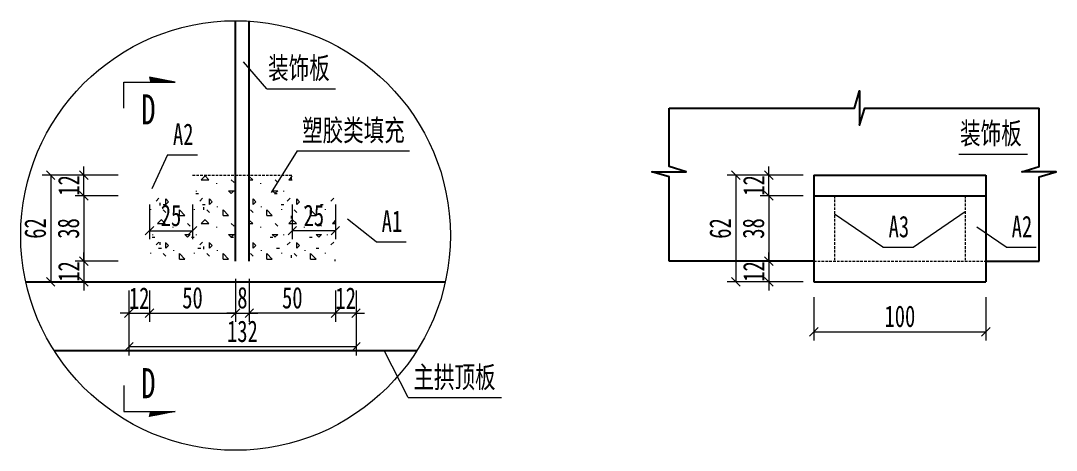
# Model space of a CAD drawing. Header units: millimetres. Extents: x 540604 to 792292, y 37533 to 153832.
# Drawn here: x 618626 to 619228, y 38040 to 38289 of the extents above; entities that cross this region are included whole.
import ezdxf
from ezdxf.enums import TextEntityAlignment as Align

# ---------------------------------------------------------------- set-up
doc = ezdxf.new("R2010")
doc.units = ezdxf.units.MM
doc.linetypes.add('DASHED', pattern=[0.75, 0.5, -0.25])
doc.layers.get('Defpoints').update_dxf_attribs({"color": 8})
for name, color, linetype, lineweight in [('Dim', 4, 'Continuous', 15), ('文字', 7, 'Continuous', 15), ('细实线', 4, 'Continuous', 15), ('虚线', 7, 'DASHED', 13), ('钢板粗线', 1, 'Continuous', 25)]:
    doc.layers.add(name, color=color, linetype=linetype, lineweight=lineweight)
doc.styles.add('111', font='', dxfattribs={"width": 0.7})
doc.styles.add('BM_Dim', font='', dxfattribs={"width": 0.85})
doc.styles.get('111').set_extended_font_data('仿宋_GB2312')
doc.styles.get('BM_Dim').set_extended_font_data('仿宋_GB2312')
doc.dimstyles.new('200', dxfattribs={"dimscale": 0, "dimtxt": 2.5, "dimasz": 1, "dimexe": 1, "dimexo": 1, "dimgap": 0.6, "dimtad": 1, "dimdec": 0, "dimdsep": 46, "dimtxsty": '111', "dimblk": 'OBLIQUE', "dimcen": 0, "dimclrd": 4, "dimclre": 4, "dimclrt": 4, "dimadec": 1, "dimazin": 2, "dimtfac": 1, "dimtdec": 0, "dimtix": 1, "dimtmove": 2, "dimatfit": 3, "dimfxl": 4, "dimfxlon": 1, "dimtolj": 1, "dimlwd": -1, "dimlwe": -1, "dimarcsym": 0})

# ---------------------------------------------------------------- blocks, each defined once
blk = doc.blocks.new('剖面箭头')
at = {"ltscale": 10}
h = blk.add_hatch(dxfattribs=at)
h.set_pattern_fill('ANSI31', color=2, style=0)
h.set_pattern_definition([(45, (-182.99888, -777.8594), (-0.088388348, 0.088388348), [])])
h.paths.add_polyline_path([(6, -3), (3.15, -3), (3, -3.6)])
at = {"color": 3, "ltscale": 10}
blk.add_line((0, 0), (0, -3), dxfattribs=at)
at = {"color": 2, "ltscale": 10}
for p, q in [((0, -3), (6, -3)), ((6, -3), (3, -3.6)), ((3, -3.6), (3.15, -3))]:
    blk.add_line(p, q, dxfattribs=at)
blk = doc.blocks.new('_Oblique')
at = {"color": 0, "linetype": 'ByBlock', "lineweight": -2}
blk.add_line((-0.5, -0.5), (0.5, 0.5), dxfattribs=at)
blk = doc.blocks.new('*D23')
at = {"layer": 'Defpoints', "color": 0, "transparency": 16777216}
for p in [(618689.24, 38137.6), (618701.24, 38137.6), (618701.24, 38119.33)]:
    blk.add_point(p, dxfattribs=at)
at = {"layer": '细实线', "color": 4, "transparency": 16777216}
for p, q in [((618689.24, 38132.6), (618689.24, 38114.33)), ((618701.24, 38132.6), (618701.24, 38114.33)), ((618689.24, 38119.33), (618684.24, 38119.33)), ((618689.24, 38119.33), (618701.24, 38119.33)), ((618701.24, 38119.33), (618706.24, 38119.33))]:
    blk.add_line(p, q, dxfattribs=at)
at = {"layer": '细实线', "color": 4, "transparency": 16777216, "xscale": 5, "yscale": 5, "zscale": 5}
blk.add_blockref('_Oblique', (618689.24, 38119.33), dxfattribs=at)
at = {"layer": '细实线', "color": 4, "transparency": 16777216, "xscale": 5, "yscale": 5, "zscale": 5, "rotation": 180}
blk.add_blockref('_Oblique', (618701.24, 38119.33), dxfattribs=at)
at = {"layer": '细实线', "color": 4, "transparency": 16777216, "insert": (618695.24, 38128.14), "char_height": 12.5, "attachment_point": 5, "style": '111'}
blk.add_mtext('\\A1;12', dxfattribs=at)
blk = doc.blocks.new('*D24')
at = {"layer": 'Defpoints', "color": 0, "transparency": 16777216}
for p in [(618751.24, 38149.6), (618701.24, 38137.6), (618751.24, 38119.33)]:
    blk.add_point(p, dxfattribs=at)
at = {"layer": '细实线', "color": 4, "transparency": 16777216}
for p, q in [((618751.24, 38139.33), (618751.24, 38114.33)), ((618701.24, 38132.6), (618701.24, 38114.33)), ((618701.24, 38119.33), (618751.24, 38119.33))]:
    blk.add_line(p, q, dxfattribs=at)
at = {"layer": '细实线', "color": 4, "transparency": 16777216, "xscale": 5, "yscale": 5, "zscale": 5, "rotation": 180}
blk.add_blockref('_Oblique', (618701.24, 38119.33), dxfattribs=at)
at = {"layer": '细实线', "color": 4, "transparency": 16777216, "xscale": 5, "yscale": 5, "zscale": 5}
blk.add_blockref('_Oblique', (618751.24, 38119.33), dxfattribs=at)
at = {"layer": '细实线', "color": 4, "transparency": 16777216, "insert": (618726.24, 38128.28), "char_height": 12.5, "attachment_point": 5, "style": '111'}
blk.add_mtext('\\A1;50', dxfattribs=at)
blk = doc.blocks.new('*D25')
at = {"layer": 'Defpoints', "color": 0, "transparency": 16777216}
for p in [(618751.24, 38149.6), (618759.24, 38149.6), (618759.24, 38119.33)]:
    blk.add_point(p, dxfattribs=at)
at = {"layer": '细实线', "color": 4, "transparency": 16777216}
for p, q in [((618751.24, 38139.33), (618751.24, 38114.33)), ((618759.24, 38139.33), (618759.24, 38114.33)), ((618751.24, 38119.33), (618746.24, 38119.33)), ((618751.24, 38119.33), (618759.24, 38119.33)), ((618759.24, 38119.33), (618764.24, 38119.33))]:
    blk.add_line(p, q, dxfattribs=at)
at = {"layer": '细实线', "color": 4, "transparency": 16777216, "xscale": 5, "yscale": 5, "zscale": 5}
blk.add_blockref('_Oblique', (618751.24, 38119.33), dxfattribs=at)
at = {"layer": '细实线', "color": 4, "transparency": 16777216, "xscale": 5, "yscale": 5, "zscale": 5, "rotation": 180}
blk.add_blockref('_Oblique', (618759.24, 38119.33), dxfattribs=at)
at = {"layer": '细实线', "color": 4, "transparency": 16777216, "insert": (618755.24, 38128.28), "char_height": 12.5, "attachment_point": 5, "style": '111'}
blk.add_mtext('\\A1;8', dxfattribs=at)
blk = doc.blocks.new('*D26')
at = {"layer": 'Defpoints', "color": 0, "transparency": 16777216}
for p in [(618809.24, 38137.6), (618821.24, 38137.6), (618809.24, 38119.33)]:
    blk.add_point(p, dxfattribs=at)
at = {"layer": '细实线', "color": 4, "transparency": 16777216}
for p, q in [((618809.24, 38132.6), (618809.24, 38114.33)), ((618821.24, 38132.6), (618821.24, 38114.33)), ((618809.24, 38119.33), (618804.24, 38119.33)), ((618821.24, 38119.33), (618809.24, 38119.33)), ((618821.24, 38119.33), (618826.24, 38119.33))]:
    blk.add_line(p, q, dxfattribs=at)
at = {"layer": '细实线', "color": 4, "transparency": 16777216, "xscale": 5, "yscale": 5, "zscale": 5}
blk.add_blockref('_Oblique', (618809.24, 38119.33), dxfattribs=at)
at = {"layer": '细实线', "color": 4, "transparency": 16777216, "xscale": 5, "yscale": 5, "zscale": 5, "rotation": 180}
blk.add_blockref('_Oblique', (618821.24, 38119.33), dxfattribs=at)
at = {"layer": '细实线', "color": 4, "transparency": 16777216, "insert": (618815.24, 38128.14), "char_height": 12.5, "attachment_point": 5, "style": '111'}
blk.add_mtext('\\A1;12', dxfattribs=at)
blk = doc.blocks.new('*D27')
at = {"layer": 'Defpoints', "color": 0, "transparency": 16777216}
for p in [(618759.24, 38149.6), (618809.24, 38137.6), (618759.24, 38119.33)]:
    blk.add_point(p, dxfattribs=at)
at = {"layer": '细实线', "color": 4, "transparency": 16777216}
for p, q in [((618759.24, 38139.33), (618759.24, 38114.33)), ((618809.24, 38132.6), (618809.24, 38114.33)), ((618809.24, 38119.33), (618759.24, 38119.33))]:
    blk.add_line(p, q, dxfattribs=at)
at = {"layer": '细实线', "color": 4, "transparency": 16777216, "xscale": 5, "yscale": 5, "zscale": 5, "rotation": 180}
blk.add_blockref('_Oblique', (618759.24, 38119.33), dxfattribs=at)
at = {"layer": '细实线', "color": 4, "transparency": 16777216, "xscale": 5, "yscale": 5, "zscale": 5}
blk.add_blockref('_Oblique', (618809.24, 38119.33), dxfattribs=at)
at = {"layer": '细实线', "color": 4, "transparency": 16777216, "insert": (618784.24, 38128.28), "char_height": 12.5, "attachment_point": 5, "style": '111'}
blk.add_mtext('\\A1;50', dxfattribs=at)
blk = doc.blocks.new('*D28')
at = {"layer": 'Defpoints', "color": 0, "transparency": 16777216}
for p in [(618663.13, 38199.6), (618701.24, 38199.6), (618701.24, 38187.6)]:
    blk.add_point(p, dxfattribs=at)
at = {"layer": '细实线', "color": 4, "transparency": 16777216}
for p, q in [((618663.13, 38199.6), (618663.13, 38204.6)), ((618683.13, 38199.6), (618658.13, 38199.6)), ((618663.13, 38187.6), (618663.13, 38199.6)), ((618683.13, 38187.6), (618658.13, 38187.6)), ((618663.13, 38187.6), (618663.13, 38182.6))]:
    blk.add_line(p, q, dxfattribs=at)
at = {"layer": '细实线', "color": 4, "transparency": 16777216, "xscale": 5, "yscale": 5, "zscale": 5}
for p, rotation in [((618663.13, 38199.6), 270), ((618663.13, 38187.6), 90)]:
    blk.add_blockref('_Oblique', p, dxfattribs=dict(at, rotation=rotation))
at = {"layer": '细实线', "color": 4, "transparency": 16777216, "insert": (618654.32, 38193.6), "char_height": 12.5, "attachment_point": 5, "rotation": 90, "style": '111'}
blk.add_mtext('\\A1;12', dxfattribs=at)
blk = doc.blocks.new('*D29')
at = {"layer": 'Defpoints', "color": 0, "transparency": 16777216}
for p in [(618701.24, 38187.6), (618663.13, 38149.6), (618701.24, 38149.6)]:
    blk.add_point(p, dxfattribs=at)
at = {"layer": '细实线', "color": 4, "transparency": 16777216}
for p, q in [((618683.13, 38187.6), (618658.13, 38187.6)), ((618663.13, 38187.6), (618663.13, 38149.6)), ((618683.13, 38149.6), (618658.13, 38149.6))]:
    blk.add_line(p, q, dxfattribs=at)
at = {"layer": '细实线', "color": 4, "transparency": 16777216, "xscale": 5, "yscale": 5, "zscale": 5}
for p, rotation in [((618663.13, 38187.6), 90), ((618663.13, 38149.6), 270)]:
    blk.add_blockref('_Oblique', p, dxfattribs=dict(at, rotation=rotation))
at = {"layer": '细实线', "color": 4, "transparency": 16777216, "insert": (618654.18, 38168.6), "char_height": 12.5, "attachment_point": 5, "rotation": 90, "style": '111'}
blk.add_mtext('\\A1;38', dxfattribs=at)
blk = doc.blocks.new('*D30')
at = {"layer": 'Defpoints', "color": 0, "transparency": 16777216}
for p in [(618701.24, 38149.6), (618663.13, 38137.6), (618701.24, 38137.6)]:
    blk.add_point(p, dxfattribs=at)
at = {"layer": '细实线', "color": 4, "transparency": 16777216}
for p, q in [((618683.13, 38149.6), (618658.13, 38149.6)), ((618663.13, 38149.6), (618663.13, 38154.6)), ((618663.13, 38149.6), (618663.13, 38137.6)), ((618683.13, 38137.6), (618658.13, 38137.6)), ((618663.13, 38137.6), (618663.13, 38132.6))]:
    blk.add_line(p, q, dxfattribs=at)
at = {"layer": '细实线', "color": 4, "transparency": 16777216, "xscale": 5, "yscale": 5, "zscale": 5}
for p, rotation in [((618663.13, 38149.6), 270), ((618663.13, 38137.6), 90)]:
    blk.add_blockref('_Oblique', p, dxfattribs=dict(at, rotation=rotation))
at = {"layer": '细实线', "color": 4, "transparency": 16777216, "insert": (618654.32, 38143.6), "char_height": 12.5, "attachment_point": 5, "rotation": 90, "style": '111'}
blk.add_mtext('\\A1;12', dxfattribs=at)
blk = doc.blocks.new('*D31')
at = {"layer": 'Defpoints', "color": 0, "transparency": 16777216}
for p in [(618689.24, 38199.6), (618643.83, 38137.6), (618689.24, 38137.6)]:
    blk.add_point(p, dxfattribs=at)
at = {"layer": '细实线', "color": 4, "transparency": 16777216}
for p, q in [((618663.83, 38199.6), (618638.83, 38199.6)), ((618643.83, 38199.6), (618643.83, 38137.6)), ((618663.83, 38137.6), (618638.83, 38137.6))]:
    blk.add_line(p, q, dxfattribs=at)
at = {"layer": '细实线', "color": 4, "transparency": 16777216, "xscale": 5, "yscale": 5, "zscale": 5}
for p, rotation in [((618643.83, 38199.6), 90), ((618643.83, 38137.6), 270)]:
    blk.add_blockref('_Oblique', p, dxfattribs=dict(at, rotation=rotation))
at = {"layer": '细实线', "color": 4, "transparency": 16777216, "insert": (618634.89, 38168.6), "char_height": 12.5, "attachment_point": 5, "rotation": 90, "style": '111'}
blk.add_mtext('\\A1;62', dxfattribs=at)
blk = doc.blocks.new('*D32')
at = {"layer": 'Defpoints', "color": 0, "transparency": 16777216}
for p in [(618689.24, 38137.6), (618821.24, 38137.6), (618689.24, 38099.81)]:
    blk.add_point(p, dxfattribs=at)
at = {"layer": '细实线', "color": 4, "transparency": 16777216}
for p, q in [((618689.24, 38119.81), (618689.24, 38094.81)), ((618821.24, 38119.81), (618821.24, 38094.81)), ((618821.24, 38099.81), (618689.24, 38099.81))]:
    blk.add_line(p, q, dxfattribs=at)
at = {"layer": '细实线', "color": 4, "transparency": 16777216, "xscale": 5, "yscale": 5, "zscale": 5, "rotation": 180}
blk.add_blockref('_Oblique', (618689.24, 38099.81), dxfattribs=at)
at = {"layer": '细实线', "color": 4, "transparency": 16777216, "xscale": 5, "yscale": 5, "zscale": 5}
blk.add_blockref('_Oblique', (618821.24, 38099.81), dxfattribs=at)
at = {"layer": '细实线', "color": 4, "transparency": 16777216, "insert": (618755.24, 38108.75), "char_height": 12.5, "attachment_point": 5, "style": '111'}
blk.add_mtext('\\A1;132', dxfattribs=at)
blk = doc.blocks.new('*D33')
at = {"layer": 'Defpoints', "color": 0, "transparency": 16777216}
for p in [(618701.24, 38187.6), (618726.24, 38187.6), (618726.24, 38167.31)]:
    blk.add_point(p, dxfattribs=at)
at = {"layer": '细实线', "color": 4, "transparency": 16777216}
for p, q in [((618701.24, 38182.6), (618701.24, 38162.31)), ((618726.24, 38182.6), (618726.24, 38162.31)), ((618701.24, 38167.31), (618726.24, 38167.31))]:
    blk.add_line(p, q, dxfattribs=at)
at = {"layer": '细实线', "color": 4, "transparency": 16777216, "xscale": 5, "yscale": 5, "zscale": 5, "rotation": 180}
blk.add_blockref('_Oblique', (618701.24, 38167.31), dxfattribs=at)
at = {"layer": '细实线', "color": 4, "transparency": 16777216, "xscale": 5, "yscale": 5, "zscale": 5}
blk.add_blockref('_Oblique', (618726.24, 38167.31), dxfattribs=at)
at = {"layer": '细实线', "color": 4, "transparency": 16777216, "insert": (618713.74, 38176.12), "char_height": 12.5, "attachment_point": 5, "style": '111'}
blk.add_mtext('\\A1;25', dxfattribs=at)
blk = doc.blocks.new('*D34')
at = {"layer": 'Defpoints', "color": 0, "transparency": 16777216}
for p in [(618784.24, 38187.6), (618809.24, 38187.6), (618784.24, 38167.31)]:
    blk.add_point(p, dxfattribs=at)
at = {"layer": '细实线', "color": 4, "transparency": 16777216}
for p, q in [((618784.24, 38182.6), (618784.24, 38162.31)), ((618809.24, 38182.6), (618809.24, 38162.31)), ((618809.24, 38167.31), (618784.24, 38167.31))]:
    blk.add_line(p, q, dxfattribs=at)
at = {"layer": '细实线', "color": 4, "transparency": 16777216, "xscale": 5, "yscale": 5, "zscale": 5, "rotation": 180}
blk.add_blockref('_Oblique', (618784.24, 38167.31), dxfattribs=at)
at = {"layer": '细实线', "color": 4, "transparency": 16777216, "xscale": 5, "yscale": 5, "zscale": 5}
blk.add_blockref('_Oblique', (618809.24, 38167.31), dxfattribs=at)
at = {"layer": '细实线', "color": 4, "transparency": 16777216, "insert": (618796.74, 38176.12), "char_height": 12.5, "attachment_point": 5, "style": '111'}
blk.add_mtext('\\A1;25', dxfattribs=at)
blk = doc.blocks.new('*D35')
at = {"layer": 'Defpoints', "color": 0, "transparency": 16777216}
for p in [(619061.15, 38199.6), (619099.26, 38199.6), (619099.26, 38187.6)]:
    blk.add_point(p, dxfattribs=at)
at = {"layer": '细实线', "color": 4, "transparency": 16777216}
for p, q in [((619061.15, 38199.6), (619061.15, 38204.6)), ((619081.15, 38199.6), (619056.15, 38199.6)), ((619061.15, 38187.6), (619061.15, 38199.6)), ((619081.15, 38187.6), (619056.15, 38187.6)), ((619061.15, 38187.6), (619061.15, 38182.6))]:
    blk.add_line(p, q, dxfattribs=at)
at = {"layer": '细实线', "color": 4, "transparency": 16777216, "xscale": 5, "yscale": 5, "zscale": 5}
for p, rotation in [((619061.15, 38199.6), 270), ((619061.15, 38187.6), 90)]:
    blk.add_blockref('_Oblique', p, dxfattribs=dict(at, rotation=rotation))
at = {"layer": '细实线', "color": 4, "transparency": 16777216, "insert": (619052.34, 38193.6), "char_height": 12.5, "attachment_point": 5, "rotation": 90, "style": '111'}
blk.add_mtext('\\A1;12', dxfattribs=at)
blk = doc.blocks.new('*D36')
at = {"layer": 'Defpoints', "color": 0, "transparency": 16777216}
for p in [(619099.26, 38187.6), (619061.15, 38149.6), (619099.26, 38149.6)]:
    blk.add_point(p, dxfattribs=at)
at = {"layer": '细实线', "color": 4, "transparency": 16777216}
for p, q in [((619081.15, 38187.6), (619056.15, 38187.6)), ((619061.15, 38187.6), (619061.15, 38149.6)), ((619081.15, 38149.6), (619056.15, 38149.6))]:
    blk.add_line(p, q, dxfattribs=at)
at = {"layer": '细实线', "color": 4, "transparency": 16777216, "xscale": 5, "yscale": 5, "zscale": 5}
for p, rotation in [((619061.15, 38187.6), 90), ((619061.15, 38149.6), 270)]:
    blk.add_blockref('_Oblique', p, dxfattribs=dict(at, rotation=rotation))
at = {"layer": '细实线', "color": 4, "transparency": 16777216, "insert": (619052.21, 38168.6), "char_height": 12.5, "attachment_point": 5, "rotation": 90, "style": '111'}
blk.add_mtext('\\A1;38', dxfattribs=at)
blk = doc.blocks.new('*D37')
at = {"layer": 'Defpoints', "color": 0, "transparency": 16777216}
for p in [(619099.26, 38149.6), (619061.15, 38137.6), (619099.26, 38137.6)]:
    blk.add_point(p, dxfattribs=at)
at = {"layer": '细实线', "color": 4, "transparency": 16777216}
for p, q in [((619081.15, 38149.6), (619056.15, 38149.6)), ((619061.15, 38149.6), (619061.15, 38154.6)), ((619061.15, 38149.6), (619061.15, 38137.6)), ((619081.15, 38137.6), (619056.15, 38137.6)), ((619061.15, 38137.6), (619061.15, 38132.6))]:
    blk.add_line(p, q, dxfattribs=at)
at = {"layer": '细实线', "color": 4, "transparency": 16777216, "xscale": 5, "yscale": 5, "zscale": 5}
for p, rotation in [((619061.15, 38149.6), 270), ((619061.15, 38137.6), 90)]:
    blk.add_blockref('_Oblique', p, dxfattribs=dict(at, rotation=rotation))
at = {"layer": '细实线', "color": 4, "transparency": 16777216, "insert": (619052.34, 38143.6), "char_height": 12.5, "attachment_point": 5, "rotation": 90, "style": '111'}
blk.add_mtext('\\A1;12', dxfattribs=at)
blk = doc.blocks.new('*D38')
at = {"layer": 'Defpoints', "color": 0, "transparency": 16777216}
for p in [(619087.26, 38199.6), (619041.86, 38137.6), (619087.26, 38137.6)]:
    blk.add_point(p, dxfattribs=at)
at = {"layer": '细实线', "color": 4, "transparency": 16777216}
for p, q in [((619061.86, 38199.6), (619036.86, 38199.6)), ((619041.86, 38199.6), (619041.86, 38137.6)), ((619061.86, 38137.6), (619036.86, 38137.6))]:
    blk.add_line(p, q, dxfattribs=at)
at = {"layer": '细实线', "color": 4, "transparency": 16777216, "xscale": 5, "yscale": 5, "zscale": 5}
for p, rotation in [((619041.86, 38199.6), 90), ((619041.86, 38137.6), 270)]:
    blk.add_blockref('_Oblique', p, dxfattribs=dict(at, rotation=rotation))
at = {"layer": '细实线', "color": 4, "transparency": 16777216, "insert": (619032.91, 38168.6), "char_height": 12.5, "attachment_point": 5, "rotation": 90, "style": '111'}
blk.add_mtext('\\A1;62', dxfattribs=at)
blk = doc.blocks.new('*D39')
at = {"layer": 'Defpoints', "color": 0, "transparency": 16777216}
for p in [(619087.26, 38137.6), (619187.26, 38137.6), (619187.26, 38108.58)]:
    blk.add_point(p, dxfattribs=at)
at = {"layer": '细实线', "color": 4, "transparency": 16777216}
for p, q in [((619087.26, 38128.58), (619087.26, 38103.58)), ((619187.26, 38128.58), (619187.26, 38103.58)), ((619087.26, 38108.58), (619187.26, 38108.58))]:
    blk.add_line(p, q, dxfattribs=at)
at = {"layer": '细实线', "color": 4, "transparency": 16777216, "xscale": 5, "yscale": 5, "zscale": 5, "rotation": 180}
blk.add_blockref('_Oblique', (619087.26, 38108.58), dxfattribs=at)
at = {"layer": '细实线', "color": 4, "transparency": 16777216, "xscale": 5, "yscale": 5, "zscale": 5}
blk.add_blockref('_Oblique', (619187.26, 38108.58), dxfattribs=at)
at = {"layer": '细实线', "color": 4, "transparency": 16777216, "insert": (619137.26, 38117.52), "char_height": 12.5, "attachment_point": 5, "style": '111'}
blk.add_mtext('\\A1;100', dxfattribs=at)

msp = doc.modelspace()

# ---------------------------------------------------------------- hatches: boundary and pattern name
at = {"layer": '细实线'}
h = msp.add_hatch(dxfattribs=at)
h.set_pattern_fill('CONCRE', color=8)
h.set_pattern_definition([(0, (0, 0), (25.4, 25.4), [3.175, -22.225]), (90, (0, 0), (-25.4, 25.4), [3.175, -22.225]), (135, (3.175, 0), (-25.39999996, 2e-15), [4.4901282, -31.4308973]), (0, (3.175, 14.287), (25.4, 25.4), [3.175, -22.225]), (45, (4.763, 12.7), (0, 25.39999996), [2.2450628, -33.6759601]), (135, (4.763, 12.7), (-25.39999996, 2e-15), [2.2450628, -33.6759601]), (0, (12.7, 20.637), (25.4, 25.4), [4.4901282, -20.9098718]), (45, (12.7, 20.637), (0, 25.39999996), [3.175, -32.7460254]), (135, (17.19, 20.637), (-25.39999996, 2e-15), [3.175, -32.7460254]), (90, (17.462, 6.35), (-25.4, 25.4), [3.175, -22.225]), (45, (17.462, 6.35), (0, 25.39999996), [2.2450628, -33.6759601]), (135, (19.05, 7.938), (-25.39999996, 2e-15), [2.2450628, -33.6759601]), (0, (3.175, 6.35), (25.4, 25.4), [1.5875, -21.2725]), (0, (22.225, 12.7), (25.4, 25.4), [1.5875, -21.2725]), (90, (14.287, 15.875), (-25.4, 25.4), [1.5875, -21.2725]), (135, (17.462, 1.587), (-25.39999996, 2e-15), [2.2450628, -33.6759601]), (135, (6.35, 19.05), (-25.39999996, 2e-15), [2.2450628, -33.6759601]), (45, (11.906, 8.334), (0, 25.39999996), [2.2450628, -33.6759601]), (90, (8.73, 3.175), (-25.4, 25.4), [0.396875, -25.003125]), (90, (9.922, 13.89), (-25.4, 25.4), [0.396875, -25.003125]), (90, (21.828, 18.256), (-25.4, 25.4), [0.396875, -25.003125]), (90, (22.225, 4.763), (-25.4, 25.4), [0.396875, -25.003125])])
h.paths.add_polyline_path([(618726.24, 38187.6), (618701.24, 38187.6), (618701.24, 38149.6), (618751.24, 38149.6), (618751.24, 38199.6), (618726.24, 38199.6)])
h.paths.add_polyline_path([(618809.24, 38149.6), (618809.24, 38187.6), (618784.24, 38187.6), (618784.24, 38199.6), (618759.24, 38199.6), (618759.24, 38149.6)])

# ---------------------------------------------------------------- linework, layer by layer
at = {"color": 4}
for points in [[(619003.11, 38238.55), (619110.88, 38238.55), (619113.88, 38248.55), (619113.88, 38228.55), (619116.88, 38238.55), (619120.88, 38238.55), (619218.13, 38238.55)], [(619003.11, 38149.6), (619003.11, 38198.58), (618993.11, 38201.58), (619013.11, 38201.58), (619003.11, 38204.58), (619003.11, 38208.58), (619003.11, 38238.55)], [(619218.13, 38149.6), (619218.13, 38198.58), (619228.13, 38201.58), (619208.13, 38201.58), (619218.13, 38204.58), (619218.13, 38208.58), (619218.13, 38238.55)]]:
    msp.add_lwpolyline(points, dxfattribs=at)
at = {"layer": '细实线'}
for p, q in [((618769.5, 38249.67), (618755.86, 38265.44)), ((618769.5, 38249.67), (618809.31, 38249.67)), ((618711.62, 38211.41), (618702.54, 38191.62)), ((618711.62, 38211.41), (618729.13, 38211.41)), ((618786.96, 38213.73), (618771.92, 38189.46)), ((618786.96, 38213.73), (618852.38, 38213.73)), ((619171.56, 38211.7), (619211.37, 38211.7)), ((618832.88, 38160.89), (618816.34, 38174.09)), ((619127.44, 38157.77), (619099.26, 38176.96)), ((619144.94, 38157.77), (619175.26, 38178.42)), ((619198.94, 38157.77), (619181.95, 38169.34)), ((618832.88, 38160.89), (618850.39, 38160.89)), ((619127.44, 38157.77), (619144.94, 38157.77)), ((619198.94, 38157.77), (619216.45, 38157.77)), ((618851.57, 38070.3), (618837.55, 38097.6)), ((618851.57, 38070.3), (618905.74, 38070.3))]:
    msp.add_line(p, q, dxfattribs=at)
msp.add_circle((618751.24, 38164.51), 124.82, dxfattribs=at)
at = {"layer": '虚线', "ltscale": 3}
for p, q in [((618726.24, 38199.6), (618784.24, 38199.6)), ((619099.26, 38187.6), (619099.26, 38149.6)), ((619175.26, 38187.6), (619175.26, 38149.6)), ((619087.26, 38149.6), (619187.26, 38149.6))]:
    msp.add_line(p, q, dxfattribs=at)
at = {"layer": '钢板粗线'}
for p, q in [((618751.24, 38149.6), (618751.24, 38289.33)), ((618759.24, 38149.6), (618759.24, 38289.07)), ((619087.26, 38199.6), (619187.26, 38199.6)), ((619087.26, 38199.6), (619087.26, 38137.6)), ((619187.26, 38199.6), (619187.26, 38137.6)), ((619087.26, 38187.6), (619187.26, 38187.6)), ((619087.26, 38149.6), (619003.11, 38149.6)), ((619187.26, 38149.6), (619218.13, 38149.6)), ((619087.26, 38137.6), (619187.26, 38137.6))]:
    msp.add_line(p, q, dxfattribs=at)
at = {"layer": '钢板粗线', "color": 8, "ltscale": 0.15}
for p, q in [((618629.35, 38137.6), (618873.12, 38137.6)), ((618645.87, 38097.6), (618856.61, 38097.6))]:
    msp.add_line(p, q, dxfattribs=at)

# ---------------------------------------------------------------- block references
at = {"layer": 'Dim', "yscale": 5, "zscale": 5}
for p, xscale, rotation in [((618686.24, 38238.53), -5, 180.0000000000327), ((618686.24, 38077.28), 5, 359.9999999999674)]:
    msp.add_blockref('剖面箭头', p, dxfattribs=dict(at, xscale=xscale, rotation=rotation))

# ---------------------------------------------------------------- texts
at = {"layer": '文字', "style": 'BM_Dim', "width": 0.7}
for s, p in [('装饰板', (618788.07, 38251.86)), ('塑胶类填充', (618819.75, 38215.67)), ('A2', (618720.85, 38213.35)), ('装饰板', (619190.12, 38213.89)), ('A1', (618842.11, 38162.83)), ('A3', (619136.66, 38159.71)), ('A2', (619208.17, 38159.71)), ('主拱顶板', (618878.44, 38072.23))]:
    msp.add_text(s, height=12.5, dxfattribs=at).set_placement(p, align=Align.BOTTOM_CENTER)
for p in [(618700.62, 38229.04), (618700.62, 38069.94)]:
    msp.add_text('D', height=17.5, dxfattribs=at).set_placement(p, align=Align.CENTER)

# ---------------------------------------------------------------- dimensions: what is measured, and where the dimension line sits
at = {"layer": '细实线'}
for base, p1, p2, angle, picture, middle in [((618663.13, 38199.6), (618701.24, 38187.6), (618701.24, 38199.6), 90, '*D28', (618654.32, 38193.6)), ((619061.15, 38199.6), (619099.26, 38187.6), (619099.26, 38199.6), 90, '*D35', (619052.34, 38193.6)), ((618643.83, 38137.6), (618689.24, 38199.6), (618689.24, 38137.6), 90, '*D31', (618634.89, 38168.6)), ((619041.86, 38137.6), (619087.26, 38199.6), (619087.26, 38137.6), 90, '*D38', (619032.91, 38168.6)), ((618663.13, 38149.6), (618701.24, 38187.6), (618701.24, 38149.6), 90, '*D29', (618654.18, 38168.6)), ((618784.24, 38167.31), (618809.24, 38187.6), (618784.24, 38187.6), 180, '*D34', (618796.74, 38176.12)), ((619061.15, 38149.6), (619099.26, 38187.6), (619099.26, 38149.6), 90, '*D36', (619052.21, 38168.6)), ((618663.13, 38137.6), (618701.24, 38149.6), (618701.24, 38137.6), 90, '*D30', (618654.32, 38143.6)), ((618759.24, 38119.33), (618809.24, 38137.6), (618759.24, 38149.6), 180, '*D27', (618784.24, 38128.28)), ((619061.15, 38137.6), (619099.26, 38149.6), (619099.26, 38137.6), 90, '*D37', (619052.34, 38143.6)), ((618689.24, 38099.81), (618821.24, 38137.6), (618689.24, 38137.6), 180, '*D32', (618755.24, 38108.75)), ((618809.24, 38119.33), (618821.24, 38137.6), (618809.24, 38137.6), 180, '*D26', (618815.24, 38128.14))]:
    dim = msp.add_linear_dim(base=base, p1=p1, p2=p2, angle=angle, dimstyle='200', override={"dimscale": 5, "dimblk": 'Oblique'}, dxfattribs=at)
    dim.commit()
    dim.dimension.update_dxf_attribs({"geometry": picture, "text_midpoint": middle})
for base, p1, p2, picture, middle in [((618726.24, 38167.31), (618701.24, 38187.6), (618726.24, 38187.6), '*D33', (618713.74, 38176.12)), ((618751.24, 38119.33), (618701.24, 38137.6), (618751.24, 38149.6), '*D24', (618726.24, 38128.28)), ((618759.24, 38119.33), (618751.24, 38149.6), (618759.24, 38149.6), '*D25', (618755.24, 38128.28)), ((618701.24, 38119.33), (618689.24, 38137.6), (618701.24, 38137.6), '*D23', (618695.24, 38128.14)), ((619187.26, 38108.58), (619087.26, 38137.6), (619187.26, 38137.6), '*D39', (619137.26, 38117.52))]:
    dim = msp.add_linear_dim(base=base, p1=p1, p2=p2, dimstyle='200', override={"dimscale": 5, "dimblk": 'Oblique'}, dxfattribs=at)
    dim.commit()
    dim.dimension.update_dxf_attribs({"geometry": picture, "text_midpoint": middle})

doc.saveas('drawing.dxf')
